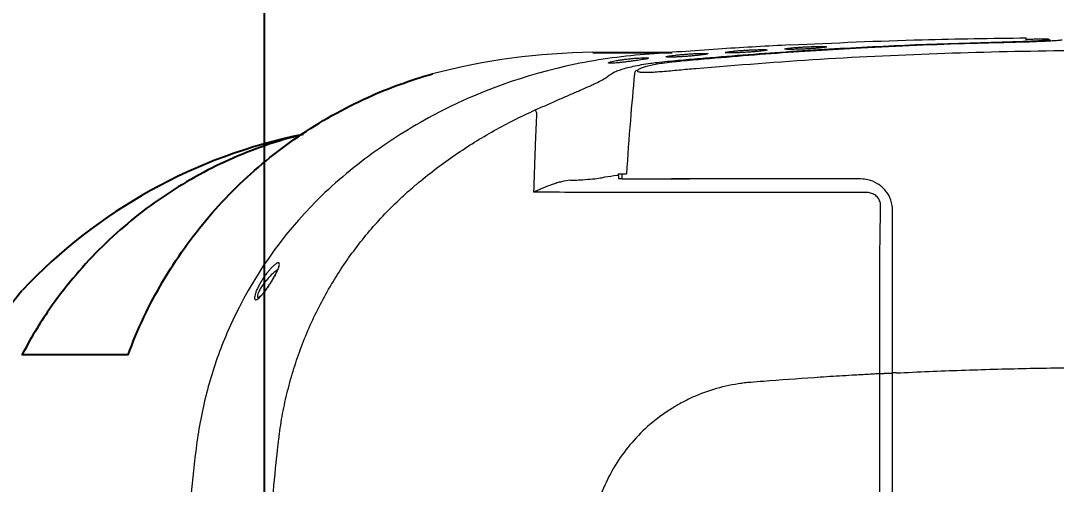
# Model space of a CAD drawing. Extents: x 2963 to 9049, y -570 to 1982.
# Drawn here: x 6462.7 to 6757, y 1275.1 to 1406.7 of the extents above; entities that cross this region are included whole.
import ezdxf

# ---------------------------------------------------------------- set-up
doc = ezdxf.new("R2010")
doc.units = 0
doc.header["$LTSCALE"] = 20
doc.header["$MEASUREMENT"] = 0
doc.layers.get('0').update_dxf_attribs({"linetype": 'CONTINUOUS'})
doc.layers.get('DEFPOINTS').update_dxf_attribs({"linetype": 'CONTINUOUS'})
doc.layers.add('1', color=7, linetype='CONTINUOUS')
doc.styles.get("Standard").update_dxf_attribs({"font": 'NanumGothic.ttf'})
doc.dimstyles.get("Standard").update_dxf_attribs({"dimtxt": 2.7, "dimasz": 2.5, "dimexe": 1.5, "dimexo": 1.5, "dimgap": 1.5, "dimtad": 1, "dimdec": 0, "dimlfac": 10, "dimzin": 0, "dimdsep": 46, "dimtxsty": 'Standard', "dimcen": 0, "dimclrt": 2, "dimadec": 0, "dimazin": 0, "dimtfac": 1, "dimtdec": 0, "dimtmove": 0, "dimatfit": 3, "dimfxl": 0, "dimtolj": 1, "dimtzin": 0, "dimarcsym": 0})

# ---------------------------------------------------------------- blocks, each defined once
blk = doc.blocks.new('*D25')
at = {"color": 3, "lineweight": -2}
for p, q in [((6432.93, 1203.62), (6432.93, 1534.65)), ((7166.81, 1203.62), (7166.81, 1534.65)), ((6456.93, 1528.65), (7142.81, 1528.65))]:
    blk.add_line(p, q, dxfattribs=at)
at = {"color": 3}
for points in [[(6456.93, 1532.65), (6456.93, 1524.65), (6432.93, 1528.65)], [(7142.81, 1532.65), (7142.81, 1524.65), (7166.81, 1528.65)]]:
    blk.add_solid(points, dxfattribs=at)
at = {"layer": 'DEFPOINTS', "color": 0}
for p in [(7166.81, 1528.65), (6432.93, 1201.82), (7166.81, 1201.82)]:
    blk.add_point(p, dxfattribs=at)
at = {"color": 2, "insert": (6799.87, 1553.73), "char_height": 24, "attachment_point": 5}
blk.add_mtext('\\A1;735', dxfattribs=at)
blk = doc.blocks.new('*D26')
at = {"color": 3, "lineweight": -2}
for p, q in [((6532.01, 1204.08), (6532.01, 1476.18)), ((7166.79, 1204.08), (7166.79, 1476.18)), ((6556.01, 1470.18), (7142.79, 1470.18))]:
    blk.add_line(p, q, dxfattribs=at)
at = {"color": 3}
for points in [[(6556.01, 1474.18), (6556.01, 1466.18), (6532.01, 1470.18)], [(7142.79, 1474.18), (7142.79, 1466.18), (7166.79, 1470.18)]]:
    blk.add_solid(points, dxfattribs=at)
at = {"layer": 'DEFPOINTS', "color": 0}
for p in [(7166.79, 1470.18), (6532.01, 1202.28, 0), (7166.79, 1202.28, 0)]:
    blk.add_point(p, dxfattribs=at)
at = {"color": 2, "insert": (6849.4, 1495.26), "char_height": 24, "attachment_point": 5}
blk.add_mtext('\\A1;635', dxfattribs=at)

msp = doc.modelspace()

# ---------------------------------------------------------------- linework, layer by layer
at = {"color": 7, "linetype": 'Continuous', "lineweight": 15}
for p, q in [((6748.45, 1401.13, 0), (6748.44, 1401.82, 0)), ((6633.51, 1363.28, 0), (6634.86, 1363.28, 0)), ((6633.58, 1361.78, 0), (6652.72, 1361.78, 0)), ((6711.55, 1306.72, 0), (6710.48, 1306.72, 0)), ((6710.48, 1097.84, 0), (6710.48, 1306.72, 0)), ((6706.81, 1098.08, 0), (6706.81, 1306.47, 0)), ((6707.72, 1306.47, 0), (6706.81, 1306.47, 0)), ((6707.72, 1306.52, 0), (6708.04, 1306.52, 0))]:
    msp.add_line(p, q, dxfattribs=at)
msp.add_line((6625.25, 1397.72), (6647.85, 1397.72))
for centre, radius, start, end in [((6754.26, 1400.33, 0), 1, 27.6674, 90.1319), ((6741.38, 1400.41, 0), 0.336, 8.5897, 51.1432), ((6642.78, 1394.27, 0), 0.872, 6.3664, 42.1491), ((6605.62, 1379.15, 0), 3.99, 22.5295, 33.5726), ((6711.15, 1194.9, 0), 111.66, 90.345, 91.5998)]:
    msp.add_arc(centre, radius, start, end, dxfattribs=at)
at = {"linetype": 'Continuous', "lineweight": 0}
msp.add_arc((6627.38, 1209.71), 188.03, 90.6469, 104.6838, dxfattribs=at)
at = {"color": 7, "linetype": 'Continuous'}
msp.add_arc((6572.46, 1227.08), 150.25, 101.3315, 136.6649, dxfattribs=at)
at = {"color": 7, "linetype": 'Continuous', "lineweight": 15}
for points, knots in [([(6681.37, 1399.83, 0), (6693.88, 1400.41, 0), (6716.23, 1401.43, 0), (6738.6, 1401.7, 0), (6748.44, 1401.82, 0)], [0, 0, 0, 0, 0.559969, 1, 1, 1, 1]), ([(6741.59, 1400.68, 0), (6742.42, 1400.69, 0), (6743.24, 1400.72, 0), (6744.83, 1400.76, 0), (6745.59, 1400.78, 0), (6746.7, 1400.82, 0), (6747.07, 1400.83, 0), (6747.78, 1400.85, 0), (6748.13, 1400.87, 0), (6749.14, 1400.91, 0), (6749.77, 1400.94, 0), (6750.93, 1400.99, 0), (6751.47, 1401.02, 0), (6752.41, 1401.08, 0), (6752.82, 1401.11, 0), (6753.33, 1401.16, 0), (6753.48, 1401.17, 0), (6753.75, 1401.21, 0), (6753.86, 1401.22, 0), (6754.13, 1401.27, 0), (6754.24, 1401.3, 0), (6754.25, 1401.33, 0)], [0, 0, 0, 0, 0.125, 0.125, 0.25, 0.25, 0.3125, 0.3125, 0.375, 0.375, 0.5, 0.5, 0.625, 0.625, 0.75, 0.75, 0.8125, 0.8125, 0.875, 0.875, 1, 1, 1, 1]), ([(6758.68, 1401.2, 0), (6758.39, 1401.16, 0), (6757.8, 1401.09, 0), (6756.31, 1400.97, 0), (6754.4, 1400.86, 0), (6752.06, 1400.76, 0), (6749.34, 1400.65, 0), (6746.17, 1400.56, 0), (6743.85, 1400.5, 0), (6742.6, 1400.47, 0)], [0, 0, 0, 0, 0.135668, 0.271383, 0.408096, 0.544854, 0.689605, 0.834391, 1, 1, 1, 1]), ([(6754.4, 1401.56, 0), (6754.5, 1401.56, 0), (6754.59, 1401.55, 0), (6754.76, 1401.5, 0), (6754.85, 1401.46, 0), (6755.08, 1401.32, 0), (6755.21, 1401.19, 0), (6755.29, 1401.02, 0)], [0, 0, 0, 0, 0.25, 0.25, 0.5, 0.5, 1, 1, 1, 1]), ([(6662.08, 1398.71, 0), (6658.64, 1398.48, 0), (6651.77, 1398, 0), (6641.4, 1397.28, 0), (6630.83, 1396.26, 0), (6609.69, 1392.7, 0), (6585.63, 1384.04, 0), (6561.33, 1368.72, 0), (6539.35, 1349.89, 0), (6526.95, 1331.18, 0), (6521.32, 1318.01, 0)], [0, 0, 0, 0, 0.0625, 0.125, 0.1875, 0.25, 0.5, 0.625, 0.75, 1, 1, 1, 1]), ([(6643.42, 1394.85, 0), (6644.44, 1394.97, 0), (6645.46, 1395.08, 0), (6647.5, 1395.28, 0), (6648.52, 1395.37, 0), (6651.58, 1395.65, 0), (6653.62, 1395.83, 0), (6659.75, 1396.36, 0), (6663.83, 1396.7, 0), (6676.09, 1397.65, 0), (6684.27, 1398.2, 0), (6708.82, 1399.65, 0), (6725.2, 1400.31, 0), (6741.59, 1400.68, 0)], [0, 0, 0, 0, 0.03125, 0.03125, 0.0625, 0.0625, 0.125, 0.125, 0.25, 0.25, 0.5, 0.5, 1, 1, 1, 1]), ([(6742.6, 1400.47, 0), (6741.95, 1400.46, 0), (6738.69, 1400.38, 0), (6724.98, 1400.01, 0), (6703.43, 1399.11, 0), (6675.99, 1397.41, 0), (6659.01, 1395.95, 0), (6650.52, 1395.21, 0)], [0, 0, 0, 0, 0.02123, 0.10615, 0.44585, 0.722925, 1, 1, 1, 1]), ([(6654.62, 1393.18, 0), (6666.38, 1394.12, 0), (6689.92, 1396, 0), (6725.31, 1397.61, 0), (6760.77, 1398.39, 0), (6796.3, 1398.35, 0), (6831.89, 1397.63, 0), (6867.39, 1396.26, 0), (6901.81, 1394.31, 0), (6937.13, 1391.71, 0), (6972.4, 1388.53, 0), (6999.83, 1385.44, 0), (7019.49, 1383.21, 0), (7031.4, 1381.88, 0), (7043.27, 1380.29, 0), (7055.05, 1378.26, 0), (7066.67, 1375.57, 0), (7077.79, 1372.06, 0), (7088.33, 1367.72, 0), (7098.37, 1362.71, 0), (7108.07, 1356.88, 0), (7116.79, 1350.71, 0), (7124.46, 1344.34, 0), (7131.13, 1337.8, 0), (7137.26, 1330.63, 0), (7142.75, 1322.96, 0), (7147.53, 1314.92, 0), (7151.62, 1306.51, 0), (7155.02, 1297.69, 0), (7158.06, 1286.96, 0), (7160.59, 1274.44, 0), (7162.81, 1260.23, 0), (7164.8, 1243.47, 0), (7166.46, 1224.15, 0), (7166.68, 1209.57, 0), (7166.79, 1202.28, 0)], [0, 0, 0, 0, 0.055948, 0.111906, 0.167857, 0.224078, 0.280305, 0.336528, 0.392478, 0.448429, 0.504379, 0.56033, 0.579219, 0.598169, 0.617111, 0.635994, 0.654811, 0.673611, 0.691182, 0.708753, 0.726738, 0.744723, 0.759304, 0.773884, 0.788886, 0.803888, 0.818476, 0.833063, 0.848083, 0.863103, 0.885747, 0.908412, 0.931074, 0.965537, 1, 1, 1, 1]), ([(6662.93, 1397.66, 0), (6662.93, 1397.64, 0), (6663.02, 1397.61, 0), (6663.36, 1397.57, 0), (6663.91, 1397.55, 0), (6664.64, 1397.55, 0), (6665.53, 1397.57, 0), (6666.56, 1397.6, 0), (6667.71, 1397.66, 0), (6668.92, 1397.73, 0), (6670.14, 1397.81, 0), (6671.28, 1397.9, 0), (6672.3, 1397.99, 0), (6673.19, 1398.08, 0), (6673.91, 1398.17, 0), (6674.45, 1398.26, 0), (6674.79, 1398.33, 0), (6674.9, 1398.4, 0), (6674.78, 1398.45, 0), (6674.43, 1398.49, 0), (6673.89, 1398.51, 0), (6673.16, 1398.51, 0), (6672.28, 1398.5, 0), (6671.25, 1398.46, 0), (6670.11, 1398.41, 0), (6668.89, 1398.34, 0), (6667.67, 1398.26, 0), (6666.53, 1398.18, 0), (6665.5, 1398.08, 0), (6664.62, 1397.99, 0), (6663.89, 1397.9, 0), (6663.35, 1397.81, 0), (6663.01, 1397.73, 0), (6662.93, 1397.68, 0), (6662.93, 1397.66, 0)], [0, 0, 0, 0, 0.031744, 0.062792, 0.093487, 0.124065, 0.154734, 0.185742, 0.217598, 0.25048, 0.283246, 0.31487, 0.345796, 0.376396, 0.406915, 0.437544, 0.468497, 0.500092, 0.531679, 0.562605, 0.593201, 0.623698, 0.654297, 0.685246, 0.717059, 0.749929, 0.782697, 0.814347, 0.845307, 0.875947, 0.906513, 0.937204, 0.968254, 1, 1, 1, 1]), ([(6679.83, 1398.68, 0), (6679.83, 1398.66, 0), (6679.92, 1398.62, 0), (6680.26, 1398.58, 0), (6680.81, 1398.56, 0), (6681.54, 1398.55, 0), (6682.43, 1398.56, 0), (6683.46, 1398.59, 0), (6684.61, 1398.63, 0), (6685.83, 1398.68, 0), (6687.05, 1398.75, 0), (6688.19, 1398.83, 0), (6689.22, 1398.91, 0), (6690.1, 1398.99, 0), (6690.83, 1399.07, 0), (6691.37, 1399.15, 0), (6691.71, 1399.22, 0), (6691.82, 1399.28, 0), (6691.7, 1399.33, 0), (6691.36, 1399.37, 0), (6690.81, 1399.39, 0), (6690.09, 1399.4, 0), (6689.2, 1399.39, 0), (6688.18, 1399.37, 0), (6687.03, 1399.33, 0), (6685.81, 1399.28, 0), (6684.59, 1399.21, 0), (6683.44, 1399.14, 0), (6682.41, 1399.06, 0), (6681.52, 1398.97, 0), (6680.79, 1398.89, 0), (6680.25, 1398.81, 0), (6679.91, 1398.74, 0), (6679.83, 1398.7, 0), (6679.83, 1398.68, 0)], [0, 0, 0, 0, 0.031679, 0.062678, 0.093334, 0.123884, 0.154537, 0.185545, 0.217427, 0.250368, 0.283189, 0.314854, 0.345807, 0.376425, 0.40695, 0.437567, 0.468484, 0.50001, 0.531525, 0.562404, 0.592968, 0.623445, 0.654037, 0.684995, 0.716846, 0.749787, 0.782626, 0.814331, 0.845333, 0.876003, 0.906587, 0.937281, 0.968308, 1, 1, 1, 1]), ([(6629.75, 1394.72, 0), (6629.76, 1394.69, 0), (6629.84, 1394.65, 0), (6630.18, 1394.62, 0), (6630.74, 1394.63, 0), (6631.51, 1394.67, 0), (6632.46, 1394.76, 0), (6633.54, 1394.87, 0), (6634.69, 1395, 0), (6635.86, 1395.15, 0), (6636.99, 1395.3, 0), (6638.04, 1395.45, 0), (6638.96, 1395.58, 0), (6639.74, 1395.71, 0), (6640.36, 1395.82, 0), (6640.81, 1395.92, 0), (6641.09, 1396.01, 0), (6641.18, 1396.08, 0), (6641.06, 1396.13, 0), (6640.73, 1396.17, 0), (6640.17, 1396.18, 0), (6639.4, 1396.16, 0), (6638.44, 1396.12, 0), (6637.34, 1396.05, 0), (6636.18, 1395.95, 0), (6635, 1395.82, 0), (6633.86, 1395.68, 0), (6632.82, 1395.52, 0), (6631.9, 1395.36, 0), (6631.12, 1395.21, 0), (6630.5, 1395.06, 0), (6630.06, 1394.92, 0), (6629.79, 1394.81, 0), (6629.74, 1394.75, 0), (6629.75, 1394.72, 0)], [0, 0, 0, 0, 0.031096, 0.063086, 0.095945, 0.12988, 0.163756, 0.196652, 0.228996, 0.261182, 0.292672, 0.323059, 0.352775, 0.382002, 0.410987, 0.440102, 0.469592, 0.499725, 0.530663, 0.562359, 0.594916, 0.628665, 0.662724, 0.696101, 0.728931, 0.761284, 0.792697, 0.823049, 0.852749, 0.882007, 0.911054, 0.940232, 0.969799, 1, 1, 1, 1]), ([(6650.52, 1395.21, 0), (6649.88, 1395.15, 0), (6648.18, 1394.99, 0), (6645.8, 1394.71, 0), (6643.51, 1394.35, 0), (6641.66, 1393.97, 0), (6640.14, 1393.59, 0), (6638.93, 1393.19, 0), (6638.49, 1392.96, 0), (6638.27, 1392.84, 0)], [0, 0, 0, 0, 0.107389, 0.281533, 0.422439, 0.563366, 0.707481, 0.851603, 1, 1, 1, 1]), ([(6646.07, 1396.46, 0), (6646.07, 1396.44, 0), (6646.15, 1396.4, 0), (6646.5, 1396.37, 0), (6647.05, 1396.35, 0), (6647.78, 1396.36, 0), (6648.67, 1396.38, 0), (6649.69, 1396.43, 0), (6650.84, 1396.49, 0), (6652.05, 1396.58, 0), (6653.27, 1396.67, 0), (6654.4, 1396.78, 0), (6655.42, 1396.88, 0), (6656.3, 1396.98, 0), (6657.02, 1397.09, 0), (6657.56, 1397.18, 0), (6657.9, 1397.26, 0), (6658.01, 1397.33, 0), (6657.89, 1397.39, 0), (6657.54, 1397.42, 0), (6656.99, 1397.44, 0), (6656.27, 1397.43, 0), (6655.39, 1397.41, 0), (6654.36, 1397.37, 0), (6653.22, 1397.3, 0), (6652.01, 1397.22, 0), (6650.8, 1397.13, 0), (6649.66, 1397.03, 0), (6648.63, 1396.92, 0), (6647.75, 1396.82, 0), (6647.03, 1396.72, 0), (6646.48, 1396.62, 0), (6646.14, 1396.53, 0), (6646.07, 1396.48, 0), (6646.07, 1396.46, 0)], [0, 0, 0, 0, 0.031809, 0.062908, 0.093643, 0.124251, 0.154935, 0.185939, 0.217769, 0.250595, 0.283303, 0.314881, 0.345773, 0.376349, 0.406855, 0.437489, 0.468474, 0.500137, 0.531795, 0.56277, 0.593398, 0.623914, 0.654517, 0.685451, 0.71722, 0.75001, 0.782706, 0.814305, 0.845235, 0.875858, 0.906419, 0.93712, 0.968198, 1, 1, 1, 1]), ([(6631.18, 1392, 0), (6631.38, 1392.1, 0), (6631.83, 1392.35, 0), (6633.05, 1392.8, 0), (6634.72, 1393.29, 0), (6636.75, 1393.78, 0), (6639.08, 1394.23, 0), (6641.34, 1394.59, 0), (6642.83, 1394.78, 0), (6643.42, 1394.85, 0)], [0, 0, 0, 0, 0.118252, 0.273403, 0.428794, 0.584186, 0.740666, 0.897132, 1, 1, 1, 1]), ([(6637.99, 1392.73, 0), (6637.84, 1392.64, 0), (6637.57, 1392.49, 0), (6637.22, 1392.13, 0), (6637.16, 1391.75, 0), (6637.15, 1391.62, 0)], [0, 0, 0, 0, 0.4472102, 0.8086372, 1, 1, 1, 1]), ([(6638.27, 1392.84, 0), (6638.13, 1392.73, 0), (6637.86, 1392.52, 0), (6637.99, 1392.29, 0), (6638.41, 1392.2, 0), (6638.59, 1392.17, 0)], [0, 0, 0, 0, 0.362791, 0.725299, 1, 1, 1, 1]), ([(6638.59, 1392.17, 0), (6638.63, 1392.15, 0), (6638.87, 1392.09, 0), (6639.75, 1392.05, 0), (6641.17, 1392.06, 0), (6642.98, 1392.16, 0), (6645.04, 1392.31, 0), (6647.34, 1392.51, 0), (6649.74, 1392.74, 0), (6652.19, 1392.96, 0), (6653.81, 1393.11, 0), (6654.62, 1393.18, 0)], [0, 0, 0, 0, 0.031482, 0.157638, 0.283782, 0.406177, 0.528578, 0.650007, 0.771449, 0.885721, 1, 1, 1, 1]), ([(6608.94, 1381.36, 0), (6610.08, 1381.86, 0), (6611.21, 1382.37, 0), (6612.87, 1383.1, 0), (6613.43, 1383.35, 0), (6614.52, 1383.83, 0), (6615.06, 1384.07, 0), (6616.66, 1384.77, 0), (6617.68, 1385.21, 0), (6619.16, 1385.86, 0), (6619.64, 1386.07, 0), (6620.59, 1386.48, 0), (6621.06, 1386.69, 0), (6622.41, 1387.28, 0), (6623.25, 1387.65, 0), (6624.41, 1388.17, 0), (6624.78, 1388.34, 0), (6625.49, 1388.66, 0), (6625.83, 1388.82, 0), (6626.79, 1389.28, 0), (6627.34, 1389.55, 0), (6628.28, 1390.06, 0), (6628.65, 1390.28, 0), (6628.94, 1390.49, 0)], [0, 0, 0, 0, 0.125, 0.125, 0.1875, 0.1875, 0.25, 0.25, 0.375, 0.375, 0.4375, 0.4375, 0.5, 0.5, 0.625, 0.625, 0.6875, 0.6875, 0.75, 0.75, 0.875, 0.875, 1, 1, 1, 1]), ([(6637.14, 1391.62, 0), (6636.73, 1387.21, 0), (6635.83, 1377.8, 0), (6635.2, 1368.32, 0), (6634.86, 1363.28, 0)], [0, 0, 0, 0, 0.468173, 1, 1, 1, 1]), ([(6531.26, 1202.28, 0), (6531.26, 1219.88, 0), (6531.86, 1237.45, 0), (6533.66, 1263.77, 0), (6534.41, 1272.54, 0), (6535.42, 1282.38, 0), (6535.54, 1283.48, 0), (6535.71, 1285.12, 0), (6535.77, 1285.66, 0), (6535.89, 1286.76, 0), (6535.95, 1287.3, 0), (6536.28, 1290.03, 0), (6536.61, 1292.21, 0), (6537.39, 1296.54, 0), (6537.84, 1298.69, 0), (6538.88, 1302.96, 0), (6539.46, 1305.09, 0), (6541.38, 1311.39, 0), (6542.9, 1315.5, 0), (6545.55, 1321.53, 0), (6546.49, 1323.52, 0), (6548.48, 1327.42, 0), (6549.53, 1329.32, 0), (6552.82, 1334.94, 0), (6555.22, 1338.53, 0), (6560.41, 1345.41, 0), (6563.2, 1348.7, 0), (6567.7, 1353.41, 0), (6569.25, 1354.94, 0), (6571.65, 1357.18, 0), (6572.46, 1357.92, 0), (6574.11, 1359.36, 0), (6574.94, 1360.07, 0), (6579.15, 1363.56, 0), (6582.62, 1366.18, 0), (6589.78, 1371.09, 0), (6593.46, 1373.37, 0), (6601.04, 1377.62, 0), (6604.94, 1379.57, 0), (6608.94, 1381.36, 0)], [0, 0, 0, 0, 0.25, 0.25, 0.375, 0.375, 0.390625, 0.390625, 0.398438, 0.398438, 0.40625, 0.40625, 0.4375, 0.4375, 0.46875, 0.46875, 0.5, 0.5, 0.5625, 0.5625, 0.59375, 0.59375, 0.625, 0.625, 0.6875, 0.6875, 0.75, 0.75, 0.78125, 0.78125, 0.796875, 0.796875, 0.8125, 0.8125, 0.875, 0.875, 0.9375, 0.9375, 1, 1, 1, 1]), ([(6609.3, 1380.68, 0), (6609.22, 1378.8, 0), (6609.14, 1376.92, 0), (6608.98, 1373.14, 0), (6608.91, 1371.26, 0), (6608.69, 1365.58, 0), (6608.56, 1361.79, 0), (6608.44, 1357.99, 0)], [0, 0, 0, 0, 0.25, 0.25, 0.5, 0.5, 1, 1, 1, 1]), ([(6632.53, 1363.28, 0), (6632.52, 1363.28, 0), (6632.51, 1363.28, 0), (6632.61, 1363.28, 0), (6632.81, 1363.28, 0), (6633.09, 1363.28, 0), (6633.34, 1363.28, 0), (6633.48, 1363.28, 0), (6633.51, 1363.28, 0)], [0, 0, 0, 0, 0.086441, 0.301353, 0.516053, 0.730619, 0.945259, 1, 1, 1, 1]), ([(6633.51, 1363.28, 0), (6633.51, 1363.27, 0), (6633.52, 1363.04, 0), (6633.54, 1362.66, 0), (6633.56, 1362.16, 0), (6633.57, 1361.9, 0), (6633.58, 1361.78, 0)], [0, 0, 0, 0, 0.01505, 0.465231, 0.765338, 1, 1, 1, 1]), ([(6618.96, 1361.39, 0), (6618.11, 1361.35, 0), (6617.25, 1361.2, 0), (6615.96, 1360.89, 0), (6615.52, 1360.77, 0), (6614.64, 1360.5, 0), (6614.2, 1360.35, 0), (6612.87, 1359.88, 0), (6611.99, 1359.54, 0), (6610.66, 1358.98, 0), (6610.22, 1358.79, 0), (6609.55, 1358.49, 0), (6609.33, 1358.39, 0), (6608.88, 1358.19, 0), (6608.66, 1358.09, 0), (6608.44, 1357.99, 0)], [0, 0, 0, 0, 0.25, 0.25, 0.375, 0.375, 0.5, 0.5, 0.75, 0.75, 0.875, 0.875, 0.9375, 0.9375, 1, 1, 1, 1]), ([(6618.96, 1361.39, 0), (6619.58, 1361.41, 0), (6620.18, 1361.44, 0), (6621.32, 1361.51, 0), (6621.87, 1361.54, 0), (6623.43, 1361.64, 0), (6624.37, 1361.72, 0), (6626.05, 1361.88, 0), (6626.77, 1361.96, 0), (6627.65, 1362.1, 0), (6627.91, 1362.15, 0), (6628.37, 1362.24, 0), (6628.56, 1362.29, 0), (6628.72, 1362.34, 0)], [0, 0, 0, 0, 0.125, 0.125, 0.25, 0.25, 0.5, 0.5, 0.75, 0.75, 0.875, 0.875, 1, 1, 1, 1]), ([(6633.58, 1361.78, 0), (6633.46, 1361.78, 0), (6633.24, 1361.78, 0), (6632.94, 1361.78, 0), (6632.71, 1361.78, 0), (6632.59, 1361.78, 0), (6632.59, 1361.78, 0), (6632.59, 1361.78, 0)], [0, 0, 0, 0, 0.214906, 0.429813, 0.644518, 0.859083, 1, 1, 1, 1]), ([(6655.68, 1361.78, 0), (6654.62, 1361.78, 0), (6652.48, 1361.78, 0), (6649.76, 1361.78, 0), (6648.22, 1361.78, 0), (6647.66, 1361.78, 0)], [0, 0, 0, 0, 0.38908, 0.778163, 1, 1, 1, 1]), ([(6701.48, 1361.78, 0), (6693.85, 1361.78, 0), (6678.59, 1361.78, 0), (6663.32, 1361.78, 0), (6655.68, 1361.78, 0)], [0, 0, 0, 0, 0.499989, 1, 1, 1, 1]), ([(6710.48, 1352.78, 0), (6710.38, 1353.79, 0), (6710.18, 1355.82, 0), (6708.62, 1358.53, 0), (6706.32, 1360.56, 0), (6703.79, 1361.63, 0), (6702.14, 1361.74, 0), (6701.48, 1361.78, 0)], [0, 0, 0, 0, 0.216756, 0.433415, 0.648299, 0.860624, 1, 1, 1, 1]), ([(6702.97, 1357.96, 0), (6695.1, 1357.96, 0), (6687.23, 1357.96, 0), (6675.43, 1357.96, 0), (6671.49, 1357.96, 0), (6663.62, 1357.96, 0), (6659.68, 1357.96, 0), (6647.86, 1357.97, 0), (6639.98, 1357.97, 0), (6628.16, 1357.97, 0), (6624.21, 1357.98, 0), (6616.33, 1357.98, 0), (6612.38, 1357.99, 0), (6608.44, 1357.99, 0)], [0, 0, 0, 0, 0.25, 0.25, 0.375, 0.375, 0.5, 0.5, 0.75, 0.75, 0.875, 0.875, 1, 1, 1, 1]), ([(6707.06, 1354.06, 0), (6707.06, 1354.24, 0), (6707.05, 1354.86, 0), (6706.8, 1355.65, 0), (6706.24, 1356.55, 0), (6705.44, 1357.29, 0), (6704.25, 1357.86, 0), (6703.39, 1357.93, 0), (6702.97, 1357.96, 0)], [0, 0, 0, 0, 0.088936, 0.294885, 0.384871, 0.593716, 0.801801, 1, 1, 1, 1]), ([(6710.48, 1306.72, 0), (6710.48, 1310.56, 0), (6710.48, 1318.24, 0), (6710.48, 1329.77, 0), (6710.48, 1341.29, 0), (6710.48, 1348.95, 0), (6710.48, 1352.78, 0)], [0, 0, 0, 0, 0.249433, 0.498866, 0.749433, 1, 1, 1, 1]), ([(6531.61, 1333.57, 0), (6531.82, 1333.88, 0), (6532.03, 1334.18, 0), (6532.46, 1334.77, 0), (6532.68, 1335.06, 0), (6533.11, 1335.59, 0), (6533.32, 1335.85, 0), (6533.75, 1336.33, 0), (6533.96, 1336.55, 0), (6534.37, 1336.96, 0), (6534.56, 1337.14, 0), (6534.84, 1337.38, 0), (6534.93, 1337.46, 0), (6535.11, 1337.59, 0), (6535.2, 1337.65, 0), (6535.44, 1337.82, 0), (6535.59, 1337.9, 0), (6535.78, 1337.96, 0), (6535.84, 1337.97, 0), (6535.95, 1337.98, 0), (6536, 1337.97, 0), (6536.08, 1337.94, 0), (6536.11, 1337.91, 0), (6536.17, 1337.84, 0), (6536.19, 1337.79, 0), (6536.22, 1337.62, 0), (6536.22, 1337.47, 0), (6536.17, 1337.19, 0), (6536.14, 1337.08, 0), (6536.08, 1336.86, 0), (6536.04, 1336.75, 0), (6535.91, 1336.38, 0), (6535.8, 1336.1, 0), (6535.54, 1335.52, 0), (6535.39, 1335.22, 0), (6535.07, 1334.59, 0), (6534.9, 1334.27, 0), (6534.54, 1333.63, 0), (6534.35, 1333.3, 0), (6533.96, 1332.65, 0), (6533.76, 1332.33, 0), (6533.36, 1331.7, 0), (6533.15, 1331.38, 0), (6532.74, 1330.78, 0), (6532.54, 1330.49, 0), (6532.13, 1329.93, 0), (6531.92, 1329.66, 0), (6531.53, 1329.16, 0), (6531.34, 1328.93, 0), (6530.96, 1328.51, 0), (6530.77, 1328.32, 0), (6530.43, 1327.99, 0), (6530.27, 1327.85, 0), (6530.04, 1327.69, 0), (6529.97, 1327.64, 0), (6529.83, 1327.57, 0), (6529.76, 1327.54, 0), (6529.58, 1327.47, 0), (6529.48, 1327.47, 0), (6529.35, 1327.52, 0), (6529.31, 1327.55, 0), (6529.25, 1327.63, 0), (6529.23, 1327.68, 0), (6529.19, 1327.79, 0), (6529.18, 1327.86, 0), (6529.17, 1328.02, 0), (6529.17, 1328.11, 0), (6529.19, 1328.39, 0), (6529.23, 1328.62, 0), (6529.36, 1329.13, 0), (6529.45, 1329.41, 0), (6529.62, 1329.86, 0), (6529.68, 1330.01, 0), (6529.81, 1330.32, 0), (6529.88, 1330.48, 0), (6530.1, 1330.96, 0), (6530.27, 1331.29, 0), (6530.62, 1331.95, 0), (6530.81, 1332.28, 0), (6531.2, 1332.93, 0), (6531.4, 1333.25, 0), (6531.61, 1333.57, 0)], [0, 0, 0, 0, 0.03125, 0.03125, 0.0625, 0.0625, 0.09375, 0.09375, 0.125, 0.125, 0.15625, 0.15625, 0.171875, 0.171875, 0.1875, 0.1875, 0.21875, 0.21875, 0.234375, 0.234375, 0.25, 0.25, 0.265625, 0.265625, 0.28125, 0.28125, 0.3125, 0.3125, 0.328125, 0.328125, 0.34375, 0.34375, 0.375, 0.375, 0.40625, 0.40625, 0.4375, 0.4375, 0.46875, 0.46875, 0.5, 0.5, 0.53125, 0.53125, 0.5625, 0.5625, 0.59375, 0.59375, 0.625, 0.625, 0.65625, 0.65625, 0.6875, 0.6875, 0.703125, 0.703125, 0.71875, 0.71875, 0.75, 0.75, 0.765625, 0.765625, 0.78125, 0.78125, 0.796875, 0.796875, 0.8125, 0.8125, 0.84375, 0.84375, 0.875, 0.875, 0.890625, 0.890625, 0.90625, 0.90625, 0.9375, 0.9375, 0.96875, 0.96875, 1, 1, 1, 1]), ([(6536.02, 1337.01, 0), (6536.02, 1337.01, 0), (6536.02, 1337, 0), (6535.99, 1336.78, 0), (6535.84, 1336.32, 0), (6535.55, 1335.62, 0), (6535.11, 1334.72, 0), (6534.53, 1333.67, 0), (6534.04, 1332.82, 0), (6533.74, 1332.36, 0), (6533.69, 1332.28, 0)], [0, 0, 0, 0, 0.050554, 0.142994, 0.269334, 0.412648, 0.57691, 0.758703, 0.9546, 1, 1, 1, 1]), ([(6706.81, 1306.52, 0), (6706.81, 1310.9, 0), (6706.81, 1321.27, 0), (6706.81, 1331.6, 0), (6706.81, 1337.57, 0)], [0, 0, 0, 0, 0.422709, 1, 1, 1, 1]), ([(6535.68, 1335.95, 0), (6535.34, 1335.72, 0), (6534.57, 1335.2, 0), (6533.41, 1334.06, 0), (6532.68, 1333.21, 0), (6532.42, 1332.9, 0)], [0, 0, 0, 0, 0.340594, 0.760224, 1, 1, 1, 1]), ([(6532.42, 1332.9, 0), (6532.29, 1332.74, 0), (6531.82, 1332.16, 0), (6531.13, 1331.18, 0), (6530.48, 1330.04, 0), (6530.08, 1329.08, 0), (6529.96, 1328.37, 0), (6530.08, 1328.01, 0), (6530.32, 1328.06, 0), (6530.39, 1328.07, 0)], [0, 0, 0, 0, 0.08112, 0.278533, 0.447186, 0.600782, 0.755798, 0.92687, 1, 1, 1, 1]), ([(6533.69, 1332.28, 0), (6533.49, 1331.97, 0), (6533.03, 1331.24, 0), (6532.29, 1330.2, 0), (6531.57, 1329.27, 0), (6530.95, 1328.58, 0), (6530.53, 1328.18, 0), (6530.26, 1328.01, 0), (6530.27, 1328.01, 0), (6530.27, 1328.01, 0)], [0, 0, 0, 0, 0.144523, 0.336274, 0.526431, 0.686372, 0.829805, 0.943297, 1, 1, 1, 1]), ([(6521.32, 1318.01, 0), (6519.36, 1313.44, 0), (6515.93, 1303.84, 0), (6513.3, 1291.45, 0), (6512.08, 1281.66, 0), (6511.02, 1272.04, 0), (6508.78, 1245.62, 0), (6507.97, 1221.49, 0), (6507.92, 1202.29, 0)], [0, 0, 0, 0, 0.125, 0.25, 0.3125, 0.375, 0.5, 1, 1, 1, 1]), ([(6711.55, 1306.72, 0), (6714.63, 1306.86, 0), (6720.77, 1307.15, 0), (6729.99, 1307.5, 0), (6739.22, 1307.79, 0), (6748.44, 1308.01, 0), (6757.67, 1308.17, 0), (6766.94, 1308.26, 0), (6782.47, 1308.3, 0), (6804.25, 1308.13, 0), (6835.93, 1307.42, 0), (6871.25, 1306.01, 0), (6909.21, 1303.65, 0), (6948.11, 1300.51, 0), (6988.49, 1296.34, 0), (7018.13, 1292.86, 0), (7037.1, 1290.05, 0), (7043.66, 1287.93, 0), (7049.88, 1284.98, 0), (7055.64, 1281.18, 0), (7060.92, 1276.54, 0), (7065.59, 1271.09, 0), (7069.49, 1264.9, 0), (7072.46, 1258.21, 0), (7074.41, 1251.15, 0), (7075.34, 1243.9, 0), (7076.64, 1233.37, 0), (7077.79, 1219.49, 0), (7077.98, 1208.02, 0), (7078.07, 1202.28, 0)], [0, 0, 0, 0, 0.0213191, 0.0426377, 0.0639563, 0.0852755, 0.1065938, 0.1279089, 0.1494876, 0.2142355, 0.2788953, 0.3690493, 0.4592033, 0.5493567, 0.6395118, 0.7404835, 0.7563414, 0.7721966, 0.7880516, 0.8039073, 0.8197623, 0.8365746, 0.8533896, 0.8702042, 0.8870186, 0.9038439, 0.9206736, 0.9603364, 1, 1, 1, 1]), ([(6706.81, 1306.47, 0), (6705.4, 1306.4, 0), (6703.98, 1306.32, 0), (6701.97, 1306.21, 0), (6701.37, 1306.18, 0), (6700.17, 1306.11, 0), (6699.57, 1306.07, 0), (6697.77, 1305.97, 0), (6696.57, 1305.9, 0), (6692.97, 1305.68, 0), (6690.57, 1305.52, 0), (6683.37, 1305.04, 0), (6678.57, 1304.69, 0), (6672.58, 1304.23, 0), (6671.38, 1304.13, 0), (6669.58, 1303.99, 0), (6668.98, 1303.93, 0), (6667.79, 1303.79, 0), (6667.19, 1303.71, 0), (6664.22, 1303.26, 0), (6661.87, 1302.73, 0), (6657.27, 1301.32, 0), (6655.01, 1300.45, 0), (6651.75, 1298.91, 0), (6650.68, 1298.36, 0), (6649.11, 1297.47, 0), (6648.59, 1297.17, 0), (6647.56, 1296.54, 0), (6647.06, 1296.22, 0), (6644.55, 1294.55, 0), (6642.64, 1293.08, 0), (6639.05, 1289.86, 0), (6637.38, 1288.13, 0), (6634.29, 1284.43, 0), (6632.88, 1282.47, 0), (6630.36, 1278.36, 0), (6629.25, 1276.22, 0), (6627.34, 1271.79, 0), (6626.55, 1269.5, 0), (6625.3, 1264.85, 0), (6624.84, 1262.47, 0), (6624.49, 1259.48, 0), (6624.43, 1258.88, 0), (6624.33, 1257.68, 0), (6624.28, 1257.08, 0), (6624.18, 1255.88, 0), (6624.14, 1255.27, 0), (6624.07, 1254.37, 0), (6624.04, 1254.07, 0), (6624, 1253.47, 0), (6623.98, 1253.17, 0), (6623.78, 1250.46, 0), (6623.61, 1248.06, 0), (6623.15, 1240.84, 0), (6622.89, 1236.02, 0), (6622.28, 1221.57, 0), (6622.08, 1211.92, 0), (6622.08, 1202.28, 0)], [0.7121402, 0.7121402, 0.7121402, 0.7121402, 0.719641, 0.719641, 0.7228269, 0.7228269, 0.7260128, 0.7260128, 0.7323846, 0.7323846, 0.7451281, 0.7451281, 0.7706153, 0.7706153, 0.7769871, 0.7769871, 0.780173, 0.780173, 0.7833589, 0.7833589, 0.7961025, 0.7961025, 0.8088461, 0.8088461, 0.8152179, 0.8152179, 0.8184038, 0.8184038, 0.8215897, 0.8215897, 0.8343333, 0.8343333, 0.8470769, 0.8470769, 0.8598205, 0.8598205, 0.8725641, 0.8725641, 0.8853077, 0.8853077, 0.8980513, 0.8980513, 0.9012372, 0.9012372, 0.9044231, 0.9044231, 0.907609, 0.907609, 0.9092019, 0.9092019, 0.9107949, 0.9107949, 0.9235384, 0.9235384, 0.9490256, 0.9490256, 1, 1, 1, 1]), ([(6706.81, 1306.47, 0), (6706.81, 1306.47, 0), (6706.81, 1306.47, 0), (6706.81, 1306.47, 0), (6706.81, 1306.49, 0), (6706.81, 1306.5, 0), (6706.81, 1306.52, 0)], [-0.00000006, -0.00000006, -0.00000006, -0.00000006, 0, 0, 0, 0.00004062793, 0.00004062793, 0.00004062793, 0.00004062793])]:
    msp.add_open_spline(points, degree=3, knots=knots, dxfattribs=at)
for points, degree in [([(6748.44, 1401.48, 0), (6754.4, 1401.56, 0)], 1), ([(6754.25, 1401.33, 0), (6754.4, 1401.56, 0)], 1), ([(6681.37, 1399.83, 0), (6674.95, 1399.5, 0), (6668.5, 1399.12, 0), (6662.08, 1398.71, 0)], 3), ([(6630.98, 1391.89, 0), (6631.18, 1392, 0)], 1), ([(6628.94, 1390.49, 0), (6629.62, 1390.98, 0), (6630.3, 1391.45, 0), (6630.98, 1391.89, 0)], 3), ([(6628.72, 1362.34, 0), (6629.87, 1362.51, 0), (6631.01, 1362.68, 0), (6632.16, 1362.85, 0)], 3), ([(6632.16, 1362.85, 0), (6632.53, 1362.89, 0)], 1), ([(6632.51, 1363.28, 0), (6632.58, 1361.78, 0)], 1), ([(6706.81, 1337.57, 0), (6707.06, 1354.06, 0)], 1), ([(6707.72, 1306.52, 0), (6707.72, 1306.47, 0)], 1)]:
    msp.add_open_spline(points, degree=degree, dxfattribs=at)
at = {"layer": '1', "color": 7, "linetype": 'Continuous'}
for points, knots in [([(6493.21, 1311.82), (6494.55, 1315.47), (6496.06, 1319.06), (6497.73, 1322.58), (6500.98, 1329.41), (6504.83, 1335.96), (6513.62, 1348.28), (6518.56, 1354.06), (6529.38, 1364.67), (6535.26, 1369.5), (6547.77, 1378.05), (6554.4, 1381.78), (6561.31, 1384.91), (6567.27, 1387.6), (6573.42, 1389.84), (6579.71, 1391.59)], [0, 0, 0, 0, 0.09548, 0.09548, 0.09548, 0.281285, 0.281285, 0.467261, 0.467261, 0.653382, 0.653382, 0.839603, 0.839603, 0.839603, 1, 1, 1, 1]), ([(6542.94, 1374.41), (6542.44, 1374.29), (6541.94, 1374.16), (6537.9, 1373.12), (6534.4, 1372.05), (6527.49, 1369.59), (6524.1, 1368.2), (6520.77, 1366.67), (6514.12, 1363.61), (6507.74, 1359.96), (6495.73, 1351.57), (6490.1, 1346.85), (6479.77, 1336.47), (6475.07, 1330.83), (6470.9, 1324.81), (6468.02, 1320.65), (6465.4, 1316.31), (6463.06, 1311.82)], [0, 0, 0, 0, 0.01467, 0.01467, 0.119677, 0.119677, 0.224681, 0.224681, 0.224681, 0.434823, 0.434823, 0.644903, 0.644903, 0.854902, 0.854902, 0.854902, 1, 1, 1, 1]), ([(6432.93, 1201.82), (6432.91, 1218.48), (6433.45, 1235.61), (6434.47, 1254.56), (6434.62, 1257.25), (6435.15, 1263.75), (6435.53, 1267.55), (6436.63, 1274.75), (6437.35, 1278.16), (6439.95, 1288.6), (6442.31, 1295.36), (6448.19, 1308.39), (6451.72, 1314.64), (6458.07, 1323.88), (6460.54, 1327.1), (6463.17, 1330.2)], [0, 0, 0, 0, 0.3999648, 0.3999648, 0.4669806, 0.4669806, 0.5339964, 0.5339964, 0.6010122, 0.6010122, 0.7350438, 0.7350438, 0.8690754, 0.8690754, 0.9452291, 0.9452291, 0.9452291, 0.9452291])]:
    msp.add_open_spline(points, degree=3, knots=knots, dxfattribs=at)
msp.add_open_spline([(6493.21, 1311.82), (6479.36, 1311.82), (6469.02, 1311.82), (6463.06, 1311.82)], degree=3, dxfattribs=at)

# ---------------------------------------------------------------- dimensions: what is measured, and where the dimension line sits
dim = msp.add_linear_dim(base=(7166.81, 1528.65), p1=(6432.93, 1201.82), p2=(7166.81, 1201.82), text='735', dimstyle='Standard', override={"dimscale": 1.2, "dimtxt": 20, "dimasz": 20, "dimexe": 5, "dimgap": 10, "dimtih": 1, "dimtoh": 1, "dimlfac": 1, "dimzin": 12, "dimclrd": 3, "dimclre": 3, "dimazin": 2, "dimarcsym": 1})
dim.commit()
dim.dimension.update_dxf_attribs({"geometry": '*D25', "text_midpoint": (6799.87, 1528.65), "dimtype": 160})
dim = msp.add_linear_dim(base=(7166.79, 1470.18), p1=(6532.01, 1202.28, 0), p2=(7166.79, 1202.28, 0), dimstyle='Standard', override={"dimscale": 1.2, "dimtxt": 20, "dimasz": 20, "dimexe": 5, "dimgap": 10, "dimtih": 1, "dimtoh": 1, "dimlfac": 1, "dimzin": 12, "dimclrd": 3, "dimclre": 3, "dimazin": 2, "dimarcsym": 1})
dim.commit()
dim.dimension.update_dxf_attribs({"geometry": '*D26', "text_midpoint": (6849.4, 1470.18), "dimtype": 160})

doc.saveas('drawing.dxf')
